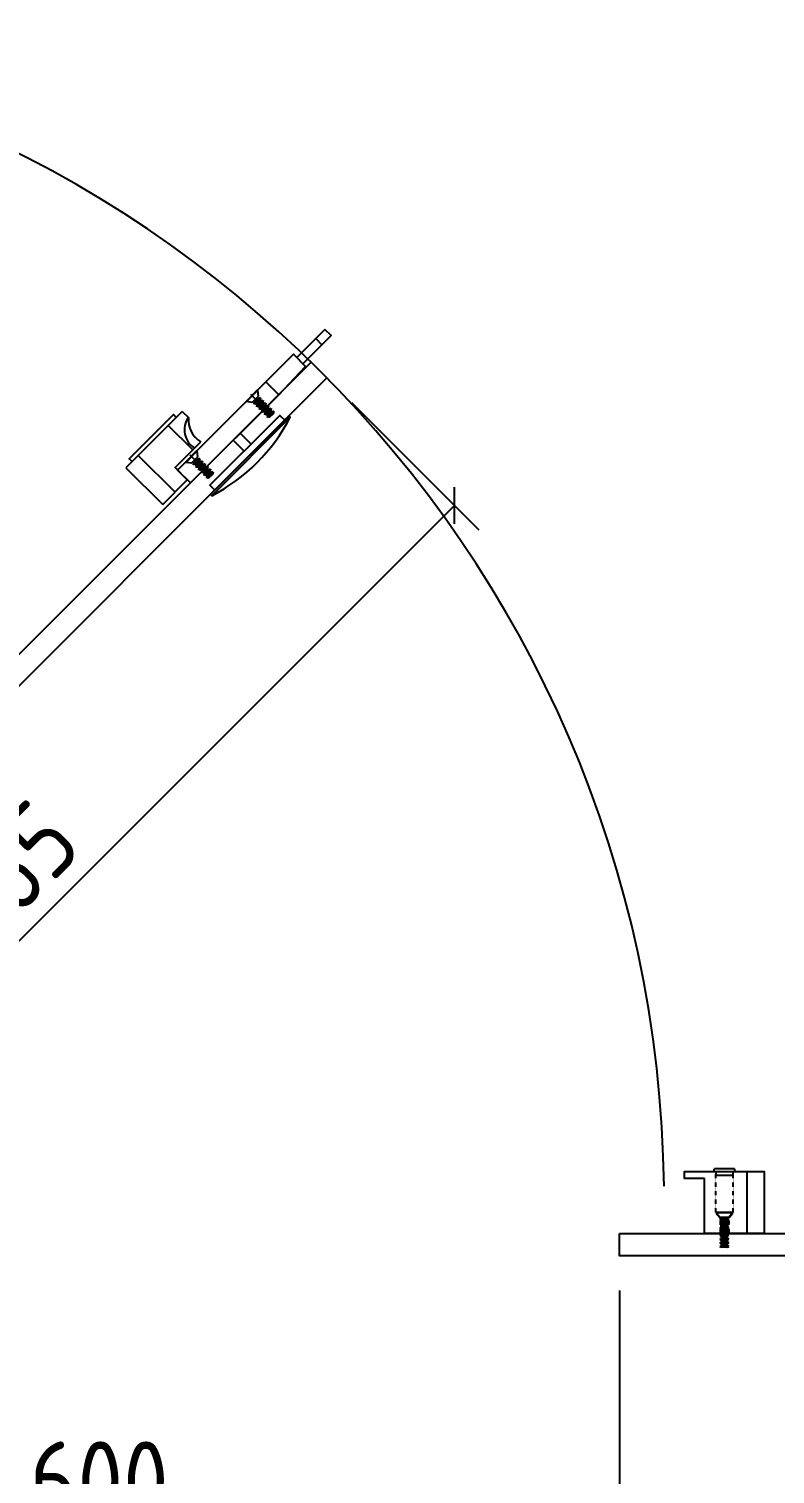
# Model space of a CAD drawing. Header units: inches. Extents: x 129892 to 140765, y 18172 to 24435.
# Drawn here: x 135866 to 136296, y 22386 to 23219 of the extents above; entities that cross this region are included whole.
import ezdxf

# ---------------------------------------------------------------- set-up
doc = ezdxf.new("R2010")
doc.units = ezdxf.units.IN
doc.header["$MEASUREMENT"] = 0
doc.header["$PDMODE"] = 66
doc.linetypes.add('HIDDEN', pattern=[0.375, 0.25, -0.125])
doc.layers.add('01', color=7, linetype='Continuous')
doc.styles.add('EXCELSIOR', font='dim.shx', dxfattribs={"height": 45})
doc.dimstyles.new('EXCELSIOR', dxfattribs={"dimtxt": 50, "dimasz": 15, "dimexe": 20, "dimexo": 20, "dimgap": 10, "dimtad": 1, "dimdec": 0, "dimtxsty": 'EXCELSIOR', "dimblk": 'OBLIQUE', "dimcen": 2.5, "dimclrd": 1, "dimclre": 1, "dimclrt": 1, "dimadec": 0, "dimazin": 0, "dimtfac": 1, "dimtdec": 0, "dimtofl": 0, "dimtmove": 0, "dimatfit": 3, "dimfxl": 0, "dimlwd": 25, "dimarcsym": 0})

# ---------------------------------------------------------------- blocks, each defined once
blk = doc.blocks.new('_OBLIQUE')
at = {"color": 0, "linetype": 'ByBlock'}
blk.add_line((-0.5, -0.5), (0.5, 0.5), dxfattribs=at)
blk = doc.blocks.new('*D190')
at = {"color": 1, "lineweight": -2}
for p, q in [((135606.57, 22491.99), (135606.57, 22330.04)), ((136206.57, 22491.99), (136206.57, 22330.04))]:
    blk.add_line(p, q, dxfattribs=at)
at = {"color": 1, "lineweight": 25}
blk.add_line((135606.57, 22350.04), (136206.57, 22350.04), dxfattribs=at)
at = {"layer": 'Defpoints', "color": 0}
for p in [(135606.57, 22511.99), (136206.57, 22511.99), (136206.57, 22350.04)]:
    blk.add_point(p, dxfattribs=at)
at = {"color": 1, "lineweight": 25, "xscale": 15, "yscale": 15, "zscale": 15, "rotation": 180}
blk.add_blockref('_OBLIQUE', (135606.57, 22350.04), dxfattribs=at)
at = {"color": 1, "lineweight": 25, "xscale": 15, "yscale": 15, "zscale": 15}
blk.add_blockref('_OBLIQUE', (136206.57, 22350.04), dxfattribs=at)
at = {"color": 1, "insert": (135906.57, 22382.54), "char_height": 45, "attachment_point": 5, "style": 'EXCELSIOR'}
blk.add_mtext('600', dxfattribs=at)
blk = doc.blocks.new('*D192')
at = {"color": 1, "lineweight": -2}
for p, q in [((136052.15, 23003.96), (136125.61, 22930.49)), ((135581.92, 22533.73), (135655.39, 22460.26))]:
    blk.add_line(p, q, dxfattribs=at)
at = {"color": 1, "lineweight": 25}
blk.add_line((135641.25, 22474.4), (136111.47, 22944.63), dxfattribs=at)
at = {"layer": 'Defpoints', "color": 0}
for p in [(136038, 23018.1), (136111.47, 22944.63), (135567.78, 22547.87)]:
    blk.add_point(p, dxfattribs=at)
at = {"color": 1, "lineweight": 25, "xscale": 15, "yscale": 15, "zscale": 15}
for p, rotation in [((136111.47, 22944.63), 44.99999999955784), ((135641.25, 22474.4), 224.9999999995578)]:
    blk.add_blockref('_OBLIQUE', p, dxfattribs=dict(at, rotation=rotation))
at = {"color": 1, "insert": (135853.38, 22732.5), "char_height": 45, "attachment_point": 5, "rotation": 45, "style": 'EXCELSIOR'}
blk.add_mtext('665', dxfattribs=at)
blk = doc.blocks.new('A$C4FBA4292')
blk.add_lwpolyline([(2.99, 0.34), (2.99, 0.1, 0.414214), (3.09, 0), (6.25, 0, 0.414214), (6.35, 0.1), (6.35, 0.18)], format="xyb")
at = {"layer": '01'}
for p, q in [((0, 16), (9.34, 16)), ((0, 16), (0, 15.81)), ((0, 15.81), (9.34, 15.81)), ((2.08, 13.12), (0, 15.81)), ((2.08, 11.63), (4.55, 13.12)), ((5.61, 13.12), (2.08, 11.63)), ((2.08, 13.12), (7.26, 13.12)), ((2.08, 9.45), (6.35, 12.02)), ((7.26, 11.63), (2.08, 9.45)), ((2.99, 11.25), (2.08, 11.63)), ((2.08, 7.27), (6.35, 9.83)), ((7.26, 9.45), (2.08, 7.27)), ((2.99, 9.07), (2.08, 9.45)), ((2.99, 13.12), (2.99, 12.18)), ((6.1, 13.12), (2.99, 11.25)), ((7.26, 11.63), (2.99, 9.07)), ((2.99, 11.25), (2.99, 10)), ((7.26, 9.45), (2.99, 6.89)), ((2.99, 9.07), (2.99, 7.82)), ((6.35, 12.02), (6.35, 13.12)), ((7.26, 11.63), (6.35, 12.02)), ((6.35, 9.83), (6.35, 11.08)), ((7.26, 9.45), (6.35, 9.83)), ((6.35, 7.65), (6.35, 8.9)), ((7.26, 13.12), (9.34, 15.81)), ((9.34, 16), (9.34, 15.81)), ((2.08, 5.09), (6.35, 7.65)), ((7.26, 7.27), (2.08, 5.09)), ((2.99, 6.89), (2.08, 7.27)), ((2.08, 2.91), (6.35, 5.47)), ((7.26, 5.09), (2.08, 2.91)), ((2.99, 4.7), (2.08, 5.09)), ((2.08, 0.72), (6.35, 3.29)), ((7.26, 2.91), (2.08, 0.72)), ((2.99, 2.52), (2.08, 2.91)), ((2.99, 0.34), (2.08, 0.72)), ((7.26, 7.27), (2.99, 4.7)), ((2.99, 6.89), (2.99, 5.64)), ((7.26, 5.09), (2.99, 2.52)), ((2.99, 4.7), (2.99, 3.45)), ((7.26, 2.91), (2.99, 0.34)), ((2.99, 2.52), (2.99, 1.27)), ((4.5, 0), (6.35, 1.11)), ((7.26, 0.72), (5.54, 0)), ((7.26, 0.72), (6.05, 0)), ((7.26, 7.27), (6.35, 7.65)), ((6.35, 5.47), (6.35, 6.72)), ((7.26, 5.09), (6.35, 5.47)), ((6.35, 3.29), (6.35, 4.54)), ((7.26, 2.91), (6.35, 3.29)), ((6.35, 1.11), (6.35, 2.36)), ((7.26, 0.72), (6.35, 1.11))]:
    blk.add_line(p, q, dxfattribs=at)
blk = doc.blocks.new('A$C454F49C2')
for points in [[(45.75, 50.83), (0, 50.83)], [(0, 50.83), (0, 20.83)], [(41, 50.83), (5, 50.83), (5, 53.13), (41, 53.13), (41, 50.83)], [(45.75, 50.83), (46, 45.83)], [(0, 20.83), (20.03, 20.83), (20.03, 30.83), (41.03, 30.83)], [(92.03, 18.33), (20.03, 18.33), (20.03, 28.83), (92.03, 28.83)], [(92.03, 28.83), (114.53, 28.83), (114.53, 18.83)], [(92.03, 18.33), (114.53, 18.83)]]:
    blk.add_lwpolyline(points)
at = {"color": 252}
for points in [[(10.03, 50.83), (10.03, 20.83)], [(34.5, 30.83), (34.5, 50.83)], [(92.03, 18.33), (92.03, 28.83)], [(130.03, 26.08), (130.03, 21.08)]]:
    blk.add_lwpolyline(points, dxfattribs=at)
at = {"color": 3}
for points in [[(31.22, 13.58), (31.22, 29.8)], [(80.72, 13.58), (80.72, 29.8)]]:
    blk.add_lwpolyline(points, dxfattribs=at)
for points in [[(137.53, 26.08), (114.53, 26.08), (114.53, 21.08), (137.53, 21.08)], [(60.7, 9.44), (55, 9.44), (55, 18.33), (60.7, 18.33)], [(84.03, 5.44), (27.03, 5.44), (27.03, 9.44), (84.03, 9.44)], [(87.53, 5.44), (23.53, 5.44), (23.53, 4.44), (87.53, 4.44)]]:
    blk.add_lwpolyline(points, close=True)
at = {"color": 252}
blk.add_arc((47.86, 33.78), 12.19, 98.77496, 194.01183, dxfattribs=at)
for centre, radius, start, end in [((55.25, 34.44), 14.67, 129.07852, 194.2685), ((55.53, 104.34), 104.9, 252.23868, 287.76132), ((55.53, 104.34), 104.9, 252.23868, 287.76132)]:
    blk.add_arc(centre, radius, start, end)
for p in [(26.55, 12.83), (76.05, 12.83)]:
    blk.add_blockref('A$C4FBA4292', p)
blk = doc.blocks.new('A$C3FEB73EF')
blk.add_lwpolyline([(2.93, 0), (6.66, 0)])
at = {"layer": '01'}
for p, q in [((0, 20), (9.34, 20)), ((0, 20), (0, 19.81)), ((0, 19.81), (9.34, 19.81)), ((2.08, 17.12), (0, 19.81)), ((2.08, 15.63), (4.55, 17.12)), ((5.61, 17.12), (2.08, 15.63)), ((2.08, 17.12), (7.26, 17.12)), ((2.99, 17.12), (2.99, 16.18)), ((6.1, 17.12), (2.99, 15.25)), ((6.35, 16.02), (6.35, 17.12)), ((7.26, 17.12), (9.34, 19.81)), ((9.34, 20), (9.34, 19.81)), ((2.08, 13.45), (6.35, 16.02)), ((7.26, 15.63), (2.08, 13.45)), ((2.99, 15.25), (2.08, 15.63)), ((2.08, 11.27), (6.35, 13.83)), ((7.26, 13.45), (2.08, 11.27)), ((2.99, 13.07), (2.08, 13.45)), ((2.08, 9.09), (6.35, 11.65)), ((7.26, 11.27), (2.08, 9.09)), ((2.99, 10.88), (2.08, 11.27)), ((2.08, 6.91), (6.35, 9.47)), ((7.26, 9.09), (2.08, 6.91)), ((2.99, 8.7), (2.08, 9.09)), ((7.26, 15.63), (2.99, 13.07)), ((2.99, 15.25), (2.99, 14)), ((7.26, 13.45), (2.99, 10.88)), ((2.99, 13.07), (2.99, 11.82)), ((7.26, 11.27), (2.99, 8.7)), ((2.99, 10.88), (2.99, 9.63)), ((7.26, 9.09), (2.99, 6.52)), ((2.99, 8.7), (2.99, 7.45)), ((7.26, 15.63), (6.35, 16.02)), ((6.35, 13.83), (6.35, 15.08)), ((7.26, 13.45), (6.35, 13.83)), ((6.35, 11.65), (6.35, 12.9)), ((7.26, 11.27), (6.35, 11.65)), ((6.35, 9.47), (6.35, 10.72)), ((7.26, 9.09), (6.35, 9.47)), ((6.35, 7.29), (6.35, 8.54)), ((2.08, 4.72), (6.35, 7.29)), ((7.26, 6.91), (2.08, 4.72)), ((2.99, 6.52), (2.08, 6.91)), ((2.08, 2.54), (6.35, 5.11)), ((2.99, 4.34), (2.08, 4.72)), ((7.26, 4.72), (2.08, 2.54)), ((2.08, 0.36), (6.35, 2.93)), ((7.26, 2.54), (2.08, 0.36)), ((2.99, 2.16), (2.08, 2.54)), ((2.93, 0), (2.08, 0.36)), ((7.26, 6.91), (2.99, 4.34)), ((2.99, 6.52), (2.99, 5.27)), ((7.26, 4.72), (2.99, 2.16)), ((2.99, 4.34), (2.99, 3.09)), ((2.99, 2.16), (2.99, 0.91)), ((7.26, 2.54), (3.03, 0)), ((5.11, 0), (6.35, 0.74)), ((7.26, 6.91), (6.35, 7.29)), ((6.35, 5.11), (6.35, 6.36)), ((7.26, 4.72), (6.35, 5.11)), ((6.35, 2.93), (6.35, 4.18)), ((7.26, 2.54), (6.35, 2.93)), ((6.35, 0.74), (6.35, 1.99)), ((7.26, 0.36), (6.35, 0.74)), ((7.26, 0.36), (6.4, 0)), ((7.26, 0.36), (6.66, 0))]:
    blk.add_line(p, q, dxfattribs=at)
blk = doc.blocks.new('A$C1F9F6D95')
at = {"color": 252, "linetype": 'HIDDEN', "ltscale": 0.25}
for points in [[(0, 11.83), (0, 35.64)], [(10, 11.83), (10, 35.64)], [(0, 11.83), (2.49, 8.62)], [(2.49, 8.62), (2.49, 0)], [(10, 11.83), (7.51, 8.62)], [(7.51, 8.62), (7.51, 0)]]:
    blk.add_lwpolyline(points, dxfattribs=at)
blk = doc.blocks.new('A$C793F4C23')
blk.add_lwpolyline([(34.5, 39.64), (46, 39.64), (46, 43.64), (0, 43.64), (0, 8), (20.03, 8), (34.5, 8)], close=True)
at = {"color": 252}
blk.add_lwpolyline([(10.03, 43.64), (10.03, 8)], dxfattribs=at)
for points in [[(17, 44.89), (17.25, 45.14)], [(18, 43.64), (17, 43.64), (17, 44.89)], [(17.25, 45.14), (28.75, 45.14)], [(29, 43.64), (28, 43.64), (28, 41.64), (18, 41.64), (18, 43.64)], [(29, 44.89), (28.75, 45.14)], [(29, 44.89), (29, 43.64)], [(18.33, 19.81), (20.41, 17.12)], [(25.59, 17.12), (27.67, 19.81)]]:
    blk.add_lwpolyline(points)
for name, p in [('A$C1F9F6D95', (18, 8)), ('A$C3FEB73EF', (18.33, 0))]:
    blk.add_blockref(name, p)

msp = doc.modelspace()

# ---------------------------------------------------------------- linework, layer by layer
for points in [[(135567.78, 22547.87), (136038, 23018.1), (136028.81, 23027.29), (135558.59, 22557.06)], [(136206.57, 22524.99), (136419.55, 22524.99), (136419.55, 22511.99), (136206.57, 22511.99)]]:
    msp.add_lwpolyline(points, close=True)
at = {"color": 252}
msp.add_arc((135557, 22544), 675.36, 0.69509, 89.57907, dxfattribs=at)

# ---------------------------------------------------------------- block references
at = {"rotation": 45}
msp.add_blockref('A$C454F49C2', (135958.04, 22930.44), dxfattribs=at)
at = {"xscale": -1}
msp.add_blockref('A$C793F4C23', (136290.07, 22516.99), dxfattribs=at)

# ---------------------------------------------------------------- dimensions: what is measured, and where the dimension line sits
dim = msp.add_linear_dim(base=(136111.47, 22944.63), p1=(135567.78, 22547.87), p2=(136038, 23018.1), angle=45, dimstyle='EXCELSIOR')
dim.commit()
dim.dimension.update_dxf_attribs({"geometry": '*D192', "text_midpoint": (135853.38, 22732.5)})
dim = msp.add_linear_dim(base=(136206.57, 22350.04), p1=(135606.57, 22511.99), p2=(136206.57, 22511.99), dimstyle='EXCELSIOR')
dim.commit()
dim.dimension.update_dxf_attribs({"geometry": '*D190', "text_midpoint": (135906.57, 22382.54)})

doc.saveas('drawing.dxf')
